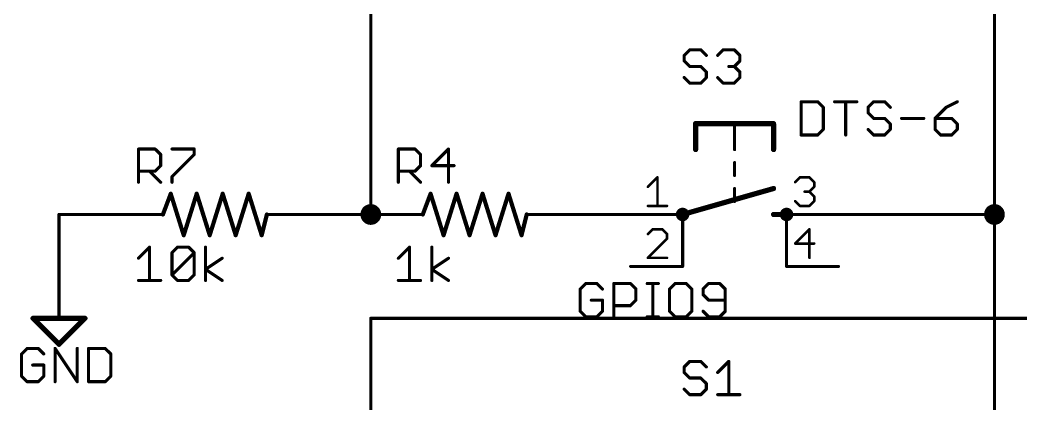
# Model space of a CAD drawing. Extents: x 6 to 173, y -6 to 152.
# Drawn here: x 26.04 to 74.96, y 77.09 to 95.87 of the extents above; entities that cross this region are included whole.
import ezdxf

# ---------------------------------------------------------------- set-up
doc = ezdxf.new("R2010")
doc.units = 0
for name, color, linetype in [('91', 94, 'CONTINUOUS'), ('94', 14, 'CONTINUOUS'), ('95', 251, 'CONTINUOUS'), ('96', 251, 'CONTINUOUS')]:
    doc.layers.add(name, color=color, linetype=linetype)

msp = doc.modelspace()

# ---------------------------------------------------------------- linework, layer by layer
at = {"layer": '91', "const_width": 0.1524}
for points in [[(73.66, 99.06), (73.66, 86.36)], [(43.18, 86.36), (43.18, 96.52)], [(30.48, 86.36), (27.94, 86.36)], [(27.94, 86.36), (27.94, 83.82)], [(40.64, 86.36), (43.18, 86.36)], [(55.88, 86.36), (53.34, 86.36)], [(73.66, 86.36), (66.04, 86.36)], [(73.66, 86.36), (73.66, 71.12)], [(43.18, 71.12), (43.18, 81.28)], [(43.18, 81.28), (76.2, 81.28)]]:
    msp.add_lwpolyline(points, dxfattribs=at)
at = {"layer": '91'}
for points, const_width in [([(43.18, 86.106, 1), (43.18, 86.614, 1), (43.18, 86.106)], 0.508), ([(73.66, 86.106, 1), (73.66, 86.614, 1), (73.66, 86.106)], 0.508), ([(27.94, 86.3981, 1), (27.94, 86.3219)], 0.0762), ([(27.9781, 86.36, 1), (27.9019, 86.36)], 0.0762), ([(30.48, 86.3219, 1), (30.48, 86.3981)], 0.0762), ([(40.64, 86.3981, 1), (40.64, 86.3219)], 0.0762), ([(43.1419, 86.36, 1), (43.2181, 86.36)], 0.0762), ([(43.18, 86.3219, 1), (43.18, 86.3981)], 0.0762), ([(53.34, 86.3981, 1), (53.34, 86.3219)], 0.0762), ([(55.88, 86.3219, 1), (55.88, 86.3981)], 0.0762), ([(66.04, 86.3981, 1), (66.04, 86.3219)], 0.0762), ([(73.6981, 86.36, 1), (73.6219, 86.36)], 0.0762), ([(73.6219, 86.36, 1), (73.6981, 86.36)], 0.0762), ([(73.66, 86.3219, 1), (73.66, 86.3981)], 0.0762), ([(27.9019, 83.82, 1), (27.9781, 83.82)], 0.0762), ([(43.2181, 81.28, 1), (43.1419, 81.28)], 0.0762), ([(43.18, 81.3181, 1), (43.18, 81.2419)], 0.0762)]:
    msp.add_lwpolyline(points, format="xyb", dxfattribs=dict(at, const_width=const_width))
at = {"layer": '94'}
for points, const_width in [([(59.055, 90.805), (59.055, 89.535)], 0.254), ([(60.96, 90.805), (59.055, 90.805)], 0.254), ([(62.865, 90.805), (60.96, 90.805)], 0.254), ([(60.96, 90.805), (60.96, 89.535)], 0.1524), ([(62.865, 90.805), (62.865, 89.535)], 0.254), ([(60.96, 88.9), (60.96, 88.265)], 0.1524), ([(58.42, 86.36), (62.865, 87.63)], 0.254), ([(60.96, 87.63), (60.96, 86.995)], 0.1524), ([(33.02, 86.36), (33.401, 87.376)], 0.2032), ([(33.401, 87.376), (34.036, 85.344)], 0.2032), ([(34.036, 85.344), (34.671, 87.376)], 0.2032), ([(34.671, 87.376), (35.306, 85.344)], 0.2032), ([(35.306, 85.344), (35.941, 87.376)], 0.2032), ([(35.941, 87.376), (36.576, 85.344)], 0.2032), ([(36.576, 85.344), (37.211, 87.376)], 0.2032), ([(37.211, 87.376), (37.846, 85.344)], 0.2032), ([(45.72, 86.36), (46.101, 87.376)], 0.2032), ([(46.101, 87.376), (46.736, 85.344)], 0.2032), ([(46.736, 85.344), (47.371, 87.376)], 0.2032), ([(47.371, 87.376), (48.006, 85.344)], 0.2032), ([(48.006, 85.344), (48.641, 87.376)], 0.2032), ([(48.641, 87.376), (49.276, 85.344)], 0.2032), ([(49.276, 85.344), (49.911, 87.376)], 0.2032), ([(49.911, 87.376), (50.546, 85.344)], 0.2032), ([(30.48, 86.36), (33.02, 86.36)], 0.1524), ([(37.846, 85.344), (38.1, 86.36)], 0.2032), ([(40.64, 86.36), (38.1, 86.36)], 0.1524), ([(43.18, 86.36), (45.72, 86.36)], 0.1524), ([(50.546, 85.344), (50.8, 86.36)], 0.2032), ([(53.34, 86.36), (50.8, 86.36)], 0.1524), ([(55.88, 86.36), (58.42, 86.36)], 0.1524), ([(58.42, 83.82), (58.42, 86.36)], 0.1524), ([(62.865, 86.36), (63.5, 86.36)], 0.254), ([(63.5, 83.82), (63.5, 86.36)], 0.1524), ([(66.04, 86.36), (63.5, 86.36)], 0.1524), ([(27.94, 83.82), (27.94, 81.28)], 0.1524), ([(55.88, 83.82), (58.42, 83.82)], 0.1524), ([(66.04, 83.82), (63.5, 83.82)], 0.1524), ([(26.67, 81.28), (29.21, 81.28)], 0.254), ([(27.94, 80.01), (26.67, 81.28)], 0.254), ([(29.21, 81.28), (27.94, 80.01)], 0.254)]:
    msp.add_lwpolyline(points, dxfattribs=dict(at, const_width=const_width))
for points, const_width in [([(59.1185, 90.805, 1), (58.9915, 90.805)], 0.127), ([(59.055, 90.8685, 1), (59.055, 90.7415)], 0.127), ([(60.96, 90.8685, 1), (60.96, 90.7415)], 0.127), ([(60.9981, 90.805, 1), (60.9219, 90.805)], 0.0762), ([(60.96, 90.7415, 1), (60.96, 90.8685)], 0.127), ([(62.9285, 90.805, 1), (62.8015, 90.805)], 0.127), ([(62.865, 90.7415, 1), (62.865, 90.8685)], 0.127), ([(58.9915, 89.535, 1), (59.1185, 89.535)], 0.127), ([(60.9219, 89.535, 1), (60.9981, 89.535)], 0.0762), ([(62.8015, 89.535, 1), (62.9285, 89.535)], 0.127), ([(60.9981, 88.9, 1), (60.9219, 88.9)], 0.0762), ([(60.9219, 88.265, 1), (60.9981, 88.265)], 0.0762), ([(60.9981, 87.63, 1), (60.9219, 87.63)], 0.0762), ([(62.8824, 87.5689, 1), (62.8476, 87.6911)], 0.127), ([(33.4495, 87.3912, 1), (33.3525, 87.3608)], 0.1016), ([(33.4486, 87.3582, 1), (33.3534, 87.3938)], 0.1016), ([(34.7195, 87.3912, 1), (34.6225, 87.3608)], 0.1016), ([(34.7195, 87.3608, 1), (34.6225, 87.3912)], 0.1016), ([(35.9895, 87.3912, 1), (35.8925, 87.3608)], 0.1016), ([(35.9895, 87.3608, 1), (35.8925, 87.3912)], 0.1016), ([(37.2595, 87.3912, 1), (37.1625, 87.3608)], 0.1016), ([(37.2595, 87.3608, 1), (37.1625, 87.3912)], 0.1016), ([(46.1495, 87.3912, 1), (46.0525, 87.3608)], 0.1016), ([(46.1486, 87.3582, 1), (46.0534, 87.3938)], 0.1016), ([(47.4195, 87.3912, 1), (47.3225, 87.3608)], 0.1016), ([(47.4195, 87.3608, 1), (47.3225, 87.3912)], 0.1016), ([(48.6895, 87.3912, 1), (48.5925, 87.3608)], 0.1016), ([(48.6895, 87.3608, 1), (48.5925, 87.3912)], 0.1016), ([(49.9595, 87.3912, 1), (49.8625, 87.3608)], 0.1016), ([(49.9595, 87.3608, 1), (49.8625, 87.3912)], 0.1016), ([(58.42, 86.233, 1), (58.42, 86.487, 1), (58.42, 86.233)], 0.4064), ([(60.9219, 86.995, 1), (60.9981, 86.995)], 0.0762), ([(63.5, 86.233, 1), (63.5, 86.487, 1), (63.5, 86.233)], 0.4064), ([(30.48, 86.3981, 1), (30.48, 86.3219)], 0.0762), ([(32.9724, 86.3778, 1), (33.0676, 86.3422)], 0.1016), ([(33.02, 86.3219, 1), (33.02, 86.3981)], 0.0762), ([(38.1493, 86.3477, 1), (38.0507, 86.3723)], 0.1016), ([(38.1, 86.3981, 1), (38.1, 86.3219)], 0.0762), ([(40.64, 86.3219, 1), (40.64, 86.3981)], 0.0762), ([(43.18, 86.3981, 1), (43.18, 86.3219)], 0.0762), ([(45.6724, 86.3778, 1), (45.7676, 86.3422)], 0.1016), ([(45.72, 86.3219, 1), (45.72, 86.3981)], 0.0762), ([(50.8493, 86.3477, 1), (50.7507, 86.3723)], 0.1016), ([(50.8, 86.3981, 1), (50.8, 86.3219)], 0.0762), ([(53.34, 86.3219, 1), (53.34, 86.3981)], 0.0762), ([(55.88, 86.3981, 1), (55.88, 86.3219)], 0.0762), ([(58.4026, 86.4211, 1), (58.4374, 86.2989)], 0.127), ([(58.4581, 86.36, 1), (58.3819, 86.36)], 0.0762), ([(58.42, 86.3219, 1), (58.42, 86.3981)], 0.0762), ([(62.865, 86.4235, 1), (62.865, 86.2965)], 0.127), ([(63.5381, 86.36, 1), (63.4619, 86.36)], 0.0762), ([(63.5, 86.3981, 1), (63.5, 86.3219)], 0.0762), ([(63.5, 86.2965, 1), (63.5, 86.4235)], 0.127), ([(66.04, 86.3219, 1), (66.04, 86.3981)], 0.0762), ([(33.9875, 85.3592, 1), (34.0845, 85.3288)], 0.1016), ([(33.9875, 85.3288, 1), (34.0845, 85.3592)], 0.1016), ([(35.2575, 85.3592, 1), (35.3545, 85.3288)], 0.1016), ([(35.2575, 85.3288, 1), (35.3545, 85.3592)], 0.1016), ([(36.5275, 85.3592, 1), (36.6245, 85.3288)], 0.1016), ([(36.5275, 85.3288, 1), (36.6245, 85.3592)], 0.1016), ([(37.7967, 85.3563, 1), (37.8953, 85.3317)], 0.1016), ([(37.7975, 85.3288, 1), (37.8945, 85.3592)], 0.1016), ([(46.6875, 85.3592, 1), (46.7845, 85.3288)], 0.1016), ([(46.6875, 85.3288, 1), (46.7845, 85.3592)], 0.1016), ([(47.9575, 85.3592, 1), (48.0545, 85.3288)], 0.1016), ([(47.9575, 85.3288, 1), (48.0545, 85.3592)], 0.1016), ([(49.2275, 85.3592, 1), (49.3245, 85.3288)], 0.1016), ([(49.2275, 85.3288, 1), (49.3245, 85.3592)], 0.1016), ([(50.4967, 85.3563, 1), (50.5953, 85.3317)], 0.1016), ([(50.4975, 85.3288, 1), (50.5945, 85.3592)], 0.1016), ([(27.9781, 83.82, 1), (27.9019, 83.82)], 0.0762), ([(55.88, 83.8581, 1), (55.88, 83.7819)], 0.0762), ([(58.3819, 83.82, 1), (58.4581, 83.82)], 0.0762), ([(58.42, 83.7819, 1), (58.42, 83.8581)], 0.0762), ([(63.5, 83.8581, 1), (63.5, 83.7819)], 0.0762), ([(63.4619, 83.82, 1), (63.5381, 83.82)], 0.0762), ([(66.04, 83.7819, 1), (66.04, 83.8581)], 0.0762), ([(26.67, 81.3435, 1), (26.67, 81.2165)], 0.127), ([(26.7149, 81.3249, 1), (26.6251, 81.2351)], 0.127), ([(27.9019, 81.28, 1), (27.9781, 81.28)], 0.0762), ([(29.2549, 81.2351, 1), (29.1651, 81.3249)], 0.127), ([(29.21, 81.2165, 1), (29.21, 81.3435)], 0.127), ([(27.8951, 80.0549, 1), (27.9849, 79.9651)], 0.127), ([(27.8951, 79.9651, 1), (27.9849, 80.0549)], 0.127)]:
    msp.add_lwpolyline(points, format="xyb", dxfattribs=dict(at, const_width=const_width))
at = {"layer": '95'}
for points, const_width in [([(58.7674, 94.4132), (58.4962, 94.142)], 0.1524), ([(59.3097, 94.4132), (58.7674, 94.4132)], 0.1524), ([(59.5809, 94.142), (59.3097, 94.4132)], 0.1524), ([(60.1334, 94.142), (60.4045, 94.4132)], 0.1524), ([(60.4045, 94.4132), (60.9469, 94.4132)], 0.1524), ([(60.9469, 94.4132), (61.218, 94.142)], 0.1524), ([(58.4962, 94.142), (58.4962, 93.8709)], 0.1524), ([(58.4962, 93.8709), (58.7674, 93.5997)], 0.1524), ([(61.218, 93.8709), (60.9469, 93.5997)], 0.1524), ([(61.218, 94.142), (61.218, 93.8709)], 0.1524), ([(58.7674, 93.5997), (59.3097, 93.5997)], 0.1524), ([(59.3097, 93.5997), (59.5809, 93.3285)], 0.1524), ([(60.9469, 93.5997), (60.6757, 93.5997)], 0.1524), ([(60.9469, 93.5997), (61.218, 93.3285)], 0.1524), ([(58.7674, 92.7862), (58.4962, 93.0574)], 0.1524), ([(59.5809, 93.0574), (59.3097, 92.7862)], 0.1524), ([(59.5809, 93.3285), (59.5809, 93.0574)], 0.1524), ([(60.4045, 92.7862), (60.1334, 93.0574)], 0.1524), ([(61.218, 93.0574), (60.9469, 92.7862)], 0.1524), ([(61.218, 93.3285), (61.218, 93.0574)], 0.1524), ([(59.3097, 92.7862), (58.7674, 92.7862)], 0.1524), ([(60.9469, 92.7862), (60.4045, 92.7862)], 0.1524), ([(31.8262, 87.9348), (31.8262, 89.5618)], 0.1524), ([(31.8262, 89.5618), (32.6397, 89.5618)], 0.1524), ([(32.6397, 89.5618), (32.9109, 89.2906)], 0.1524), ([(33.4634, 89.5618), (34.548, 89.5618)], 0.1524), ([(34.548, 89.5618), (34.548, 89.2906)], 0.1524), ([(44.5262, 87.9348), (44.5262, 89.5618)], 0.1524), ([(44.5262, 89.5618), (45.3397, 89.5618)], 0.1524), ([(45.3397, 89.5618), (45.6109, 89.2906)], 0.1524), ([(46.9768, 89.5618), (46.1634, 88.7483)], 0.1524), ([(46.9768, 87.9348), (46.9768, 89.5618)], 0.1524), ([(32.9109, 89.2906), (32.9109, 88.7483)], 0.1524), ([(34.548, 89.2906), (33.4634, 88.206)], 0.1524), ([(45.6109, 89.2906), (45.6109, 88.7483)], 0.1524), ([(32.6397, 88.4771), (31.8262, 88.4771)], 0.1524), ([(32.3685, 88.4771), (32.9109, 87.9348)], 0.1524), ([(32.9109, 88.7483), (32.6397, 88.4771)], 0.1524), ([(45.3397, 88.4771), (44.5262, 88.4771)], 0.1524), ([(45.0685, 88.4771), (45.6109, 87.9348)], 0.1524), ([(45.6109, 88.7483), (45.3397, 88.4771)], 0.1524), ([(46.1634, 88.7483), (47.248, 88.7483)], 0.1524), ([(33.4634, 88.206), (33.4634, 87.9348)], 0.1524), ([(56.7246, 87.7112), (57.1907, 88.1773)], 0.127), ([(57.1907, 88.1773), (57.1907, 86.7791)], 0.127), ([(63.9191, 87.9443), (64.1521, 88.1773)], 0.127), ([(64.1521, 88.1773), (64.6182, 88.1773)], 0.127), ([(64.6182, 88.1773), (64.8512, 87.9443)], 0.127), ([(64.8512, 87.7112), (64.6182, 87.4782)], 0.127), ([(64.8512, 87.9443), (64.8512, 87.7112)], 0.127), ([(64.6182, 87.4782), (64.3852, 87.4782)], 0.127), ([(64.6182, 87.4782), (64.8512, 87.2452)], 0.127), ([(64.8512, 87.2452), (64.8512, 87.0121)], 0.127), ([(56.7246, 86.7791), (57.6568, 86.7791)], 0.127), ([(64.1521, 86.7791), (63.9191, 87.0121)], 0.127), ([(64.6182, 86.7791), (64.1521, 86.7791)], 0.127), ([(64.8512, 87.0121), (64.6182, 86.7791)], 0.127), ([(56.9577, 85.6373), (56.7246, 85.4043)], 0.127), ([(57.4237, 85.6373), (56.9577, 85.6373)], 0.127), ([(57.6568, 85.4043), (57.4237, 85.6373)], 0.127), ([(64.6182, 85.6373), (63.9191, 84.9382)], 0.127), ([(64.6182, 84.2391), (64.6182, 85.6373)], 0.127), ([(56.7246, 84.2391), (57.6568, 85.1712)], 0.127), ([(57.6568, 85.1712), (57.6568, 85.4043)], 0.127), ([(63.9191, 84.9382), (64.8512, 84.9382)], 0.127), ([(57.6568, 84.2391), (56.7246, 84.2391)], 0.127), ([(53.6874, 82.9832), (53.4162, 82.712)], 0.1524), ([(53.4162, 82.712), (53.4162, 81.6274)], 0.1524), ([(54.2297, 82.9832), (53.6874, 82.9832)], 0.1524), ([(54.5009, 82.712), (54.2297, 82.9832)], 0.1524), ([(55.0534, 81.3562), (55.0534, 82.9832)], 0.1524), ([(55.0534, 82.9832), (55.8668, 82.9832)], 0.1524), ([(55.8668, 82.9832), (56.138, 82.712)], 0.1524), ([(56.138, 82.712), (56.138, 82.1697)], 0.1524), ([(56.6905, 82.9832), (57.2328, 82.9832)], 0.1524), ([(56.9617, 81.3562), (56.9617, 82.9832)], 0.1524), ([(58.0531, 82.9832), (57.782, 82.712)], 0.1524), ([(57.782, 82.712), (57.782, 81.6274)], 0.1524), ([(58.5954, 82.9832), (58.0531, 82.9832)], 0.1524), ([(58.8666, 82.712), (58.5954, 82.9832)], 0.1524), ([(58.8666, 81.6274), (58.8666, 82.712)], 0.1524), ([(59.6903, 82.9832), (59.4191, 82.712)], 0.1524), ([(59.4191, 82.712), (59.4191, 82.4409)], 0.1524), ([(60.2326, 82.9832), (59.6903, 82.9832)], 0.1524), ([(60.5038, 82.712), (60.2326, 82.9832)], 0.1524), ([(60.5038, 81.6274), (60.5038, 82.712)], 0.1524), ([(54.5009, 82.1697), (53.9585, 82.1697)], 0.1524), ([(54.5009, 81.6274), (54.5009, 82.1697)], 0.1524), ([(56.138, 82.1697), (55.8668, 81.8985)], 0.1524), ([(59.4191, 82.4409), (59.6903, 82.1697)], 0.1524), ([(59.6903, 82.1697), (60.5038, 82.1697)], 0.1524), ([(53.4162, 81.6274), (53.6874, 81.3562)], 0.1524), ([(54.2297, 81.3562), (54.5009, 81.6274)], 0.1524), ([(55.8668, 81.8985), (55.0534, 81.8985)], 0.1524), ([(57.782, 81.6274), (58.0531, 81.3562)], 0.1524), ([(58.5954, 81.3562), (58.8666, 81.6274)], 0.1524), ([(59.4191, 81.6274), (59.6903, 81.3562)], 0.1524), ([(60.2326, 81.3562), (60.5038, 81.6274)], 0.1524), ([(53.6874, 81.3562), (54.2297, 81.3562)], 0.1524), ([(56.6905, 81.3562), (57.2328, 81.3562)], 0.1524), ([(58.0531, 81.3562), (58.5954, 81.3562)], 0.1524), ([(59.6903, 81.3562), (60.2326, 81.3562)], 0.1524), ([(58.7674, 79.1732), (58.4962, 78.902)], 0.1524), ([(58.4962, 78.902), (58.4962, 78.6309)], 0.1524), ([(59.3097, 79.1732), (58.7674, 79.1732)], 0.1524), ([(59.5809, 78.902), (59.3097, 79.1732)], 0.1524), ([(60.1334, 78.6309), (60.6757, 79.1732)], 0.1524), ([(60.6757, 79.1732), (60.6757, 77.5462)], 0.1524), ([(58.4962, 78.6309), (58.7674, 78.3597)], 0.1524), ([(58.7674, 78.3597), (59.3097, 78.3597)], 0.1524), ([(59.3097, 78.3597), (59.5809, 78.0885)], 0.1524), ([(58.7674, 77.5462), (58.4962, 77.8174)], 0.1524), ([(59.5809, 77.8174), (59.3097, 77.5462)], 0.1524), ([(59.5809, 78.0885), (59.5809, 77.8174)], 0.1524), ([(59.3097, 77.5462), (58.7674, 77.5462)], 0.1524), ([(60.1334, 77.5462), (61.218, 77.5462)], 0.1524)]:
    msp.add_lwpolyline(points, dxfattribs=dict(at, const_width=const_width))
for points, const_width in [([(58.7674, 94.4513, 1), (58.7674, 94.3751)], 0.0762), ([(58.7943, 94.3862, 1), (58.7404, 94.4401)], 0.0762), ([(59.3366, 94.4401, 1), (59.2828, 94.3862)], 0.0762), ([(59.3097, 94.3751, 1), (59.3097, 94.4513)], 0.0762), ([(60.4045, 94.4513, 1), (60.4045, 94.3751)], 0.0762), ([(60.4315, 94.3862, 1), (60.3776, 94.4401)], 0.0762), ([(60.9738, 94.4401, 1), (60.9199, 94.3862)], 0.0762), ([(60.9469, 94.3751, 1), (60.9469, 94.4513)], 0.0762), ([(58.5343, 94.142, 1), (58.4581, 94.142)], 0.0762), ([(58.4693, 94.169, 1), (58.5231, 94.1151)], 0.0762), ([(58.5231, 93.8978, 1), (58.4693, 93.8439)], 0.0762), ([(59.5539, 94.1151, 1), (59.6078, 94.169)], 0.0762), ([(60.1064, 94.169, 1), (60.1603, 94.1151)], 0.0762), ([(61.2561, 94.142, 1), (61.1799, 94.142)], 0.0762), ([(61.1911, 94.1151, 1), (61.245, 94.169)], 0.0762), ([(61.245, 93.8439, 1), (61.1911, 93.8978)], 0.0762), ([(58.4581, 93.8709, 1), (58.5343, 93.8709)], 0.0762), ([(58.7674, 93.6378, 1), (58.7674, 93.5616)], 0.0762), ([(58.7404, 93.5728, 1), (58.7943, 93.6266)], 0.0762), ([(59.3366, 93.6266, 1), (59.2828, 93.5728)], 0.0762), ([(59.3097, 93.5616, 1), (59.3097, 93.6378)], 0.0762), ([(60.6757, 93.6378, 1), (60.6757, 93.5616)], 0.0762), ([(60.9738, 93.6266, 1), (60.9199, 93.5728)], 0.0762), ([(60.9199, 93.6266, 1), (60.9738, 93.5728)], 0.0762), ([(60.9469, 93.5616, 1), (60.9469, 93.6378)], 0.0762), ([(61.1799, 93.8709, 1), (61.2561, 93.8709)], 0.0762), ([(58.5231, 93.0843, 1), (58.4693, 93.0304)], 0.0762), ([(59.619, 93.3285, 1), (59.5428, 93.3285)], 0.0762), ([(59.5428, 93.0574, 1), (59.619, 93.0574)], 0.0762), ([(59.5539, 93.3016, 1), (59.6078, 93.3555)], 0.0762), ([(59.6078, 93.0304, 1), (59.5539, 93.0843)], 0.0762), ([(60.1603, 93.0843, 1), (60.1064, 93.0304)], 0.0762), ([(61.2561, 93.3285, 1), (61.1799, 93.3285)], 0.0762), ([(61.1799, 93.0574, 1), (61.2561, 93.0574)], 0.0762), ([(61.1911, 93.3016, 1), (61.245, 93.3555)], 0.0762), ([(61.245, 93.0304, 1), (61.1911, 93.0843)], 0.0762), ([(58.7674, 92.8243, 1), (58.7674, 92.7481)], 0.0762), ([(58.7404, 92.7593, 1), (58.7943, 92.8131)], 0.0762), ([(59.2828, 92.8131, 1), (59.3366, 92.7593)], 0.0762), ([(59.3097, 92.7481, 1), (59.3097, 92.8243)], 0.0762), ([(60.4045, 92.8243, 1), (60.4045, 92.7481)], 0.0762), ([(60.3776, 92.7593, 1), (60.4315, 92.8131)], 0.0762), ([(60.9199, 92.8131, 1), (60.9738, 92.7593)], 0.0762), ([(60.9469, 92.7481, 1), (60.9469, 92.8243)], 0.0762), ([(31.8643, 89.5618, 1), (31.7881, 89.5618)], 0.0762), ([(31.8262, 89.5999, 1), (31.8262, 89.5237)], 0.0762), ([(32.6666, 89.5887, 1), (32.6128, 89.5348)], 0.0762), ([(32.6397, 89.5237, 1), (32.6397, 89.5999)], 0.0762), ([(33.4634, 89.5999, 1), (33.4634, 89.5237)], 0.0762), ([(34.5861, 89.5618, 1), (34.5099, 89.5618)], 0.0762), ([(34.548, 89.5237, 1), (34.548, 89.5999)], 0.0762), ([(44.5643, 89.5618, 1), (44.4881, 89.5618)], 0.0762), ([(44.5262, 89.5999, 1), (44.5262, 89.5237)], 0.0762), ([(45.3666, 89.5887, 1), (45.3128, 89.5348)], 0.0762), ([(45.3397, 89.5237, 1), (45.3397, 89.5999)], 0.0762), ([(47.0149, 89.5618, 1), (46.9387, 89.5618)], 0.0762), ([(47.0038, 89.5348, 1), (46.9499, 89.5887)], 0.0762), ([(32.949, 89.2906, 1), (32.8728, 89.2906)], 0.0762), ([(32.8839, 89.2637, 1), (32.9378, 89.3176)], 0.0762), ([(34.5099, 89.2906, 1), (34.5861, 89.2906)], 0.0762), ([(34.575, 89.2637, 1), (34.5211, 89.3176)], 0.0762), ([(45.649, 89.2906, 1), (45.5728, 89.2906)], 0.0762), ([(45.5839, 89.2637, 1), (45.6378, 89.3176)], 0.0762), ([(31.8262, 88.5152, 1), (31.8262, 88.439)], 0.0762), ([(32.3955, 88.5041, 1), (32.3416, 88.4502)], 0.0762), ([(32.6397, 88.439, 1), (32.6397, 88.5152)], 0.0762), ([(32.8728, 88.7483, 1), (32.949, 88.7483)], 0.0762), ([(32.9378, 88.7214, 1), (32.8839, 88.7752)], 0.0762), ([(44.5262, 88.5152, 1), (44.5262, 88.439)], 0.0762), ([(45.0955, 88.5041, 1), (45.0416, 88.4502)], 0.0762), ([(45.3397, 88.439, 1), (45.3397, 88.5152)], 0.0762), ([(45.5728, 88.7483, 1), (45.649, 88.7483)], 0.0762), ([(45.6378, 88.7214, 1), (45.5839, 88.7752)], 0.0762), ([(46.1634, 88.7864, 1), (46.1634, 88.7102)], 0.0762), ([(46.1364, 88.7752, 1), (46.1903, 88.7214)], 0.0762), ([(47.248, 88.7102, 1), (47.248, 88.7864)], 0.0762), ([(32.6128, 88.5041, 1), (32.6666, 88.4502)], 0.0762), ([(33.4364, 88.2329, 1), (33.4903, 88.179)], 0.0762), ([(33.5015, 88.206, 1), (33.4253, 88.206)], 0.0762), ([(45.3128, 88.5041, 1), (45.3666, 88.4502)], 0.0762), ([(57.2224, 88.1773, 1), (57.1589, 88.1773)], 0.0635), ([(57.2131, 88.1548, 1), (57.1682, 88.1997)], 0.0635), ([(64.1521, 88.209, 1), (64.1521, 88.1455)], 0.0635), ([(64.1746, 88.1548, 1), (64.1297, 88.1997)], 0.0635), ([(64.6406, 88.1997, 1), (64.5957, 88.1548)], 0.0635), ([(64.6182, 88.1455, 1), (64.6182, 88.209)], 0.0635), ([(31.7881, 87.9348, 1), (31.8643, 87.9348)], 0.0762), ([(32.8839, 87.9079, 1), (32.9378, 87.9617)], 0.0762), ([(33.4253, 87.9348, 1), (33.5015, 87.9348)], 0.0762), ([(44.4881, 87.9348, 1), (44.5643, 87.9348)], 0.0762), ([(45.5839, 87.9079, 1), (45.6378, 87.9617)], 0.0762), ([(46.9387, 87.9348, 1), (47.0149, 87.9348)], 0.0762), ([(56.7022, 87.7337, 1), (56.7471, 87.6888)], 0.0635), ([(63.8966, 87.9667, 1), (63.9416, 87.9218)], 0.0635), ([(64.883, 87.9443, 1), (64.8195, 87.9443)], 0.0635), ([(64.8195, 87.7112, 1), (64.883, 87.7112)], 0.0635), ([(64.8288, 87.9218, 1), (64.8737, 87.9667)], 0.0635), ([(64.8737, 87.6888, 1), (64.8288, 87.7337)], 0.0635), ([(64.3852, 87.5099, 1), (64.3852, 87.4464)], 0.0635), ([(64.6406, 87.5006, 1), (64.5957, 87.4557)], 0.0635), ([(64.5957, 87.5006, 1), (64.6406, 87.4557)], 0.0635), ([(64.6182, 87.4464, 1), (64.6182, 87.5099)], 0.0635), ([(64.883, 87.2452, 1), (64.8195, 87.2452)], 0.0635), ([(64.8288, 87.2227, 1), (64.8737, 87.2676)], 0.0635), ([(56.7246, 86.8109, 1), (56.7246, 86.7473)], 0.0635), ([(57.1589, 86.7791, 1), (57.2224, 86.7791)], 0.0635), ([(57.6568, 86.7473, 1), (57.6568, 86.8109)], 0.0635), ([(63.9416, 87.0346, 1), (63.8966, 86.9897)], 0.0635), ([(64.1521, 86.8109, 1), (64.1521, 86.7473)], 0.0635), ([(64.1297, 86.7566, 1), (64.1746, 86.8016)], 0.0635), ([(64.5957, 86.8016, 1), (64.6406, 86.7566)], 0.0635), ([(64.6182, 86.7473, 1), (64.6182, 86.8109)], 0.0635), ([(64.8195, 87.0121, 1), (64.883, 87.0121)], 0.0635), ([(64.8737, 86.9897, 1), (64.8288, 87.0346)], 0.0635), ([(56.9577, 85.669, 1), (56.9577, 85.6055)], 0.0635), ([(56.9801, 85.6148, 1), (56.9352, 85.6597)], 0.0635), ([(57.4462, 85.6597, 1), (57.4013, 85.6148)], 0.0635), ([(57.4237, 85.6055, 1), (57.4237, 85.669)], 0.0635), ([(64.6499, 85.6373, 1), (64.5864, 85.6373)], 0.0635), ([(64.6406, 85.6148, 1), (64.5957, 85.6597)], 0.0635), ([(56.7022, 85.4267, 1), (56.7471, 85.3818)], 0.0635), ([(57.6885, 85.4043, 1), (57.625, 85.4043)], 0.0635), ([(57.625, 85.1712, 1), (57.6885, 85.1712)], 0.0635), ([(57.6343, 85.3818, 1), (57.6792, 85.4267)], 0.0635), ([(57.6792, 85.1488, 1), (57.6343, 85.1937)], 0.0635), ([(63.9191, 84.9699, 1), (63.9191, 84.9064)], 0.0635), ([(63.8966, 84.9606, 1), (63.9416, 84.9157)], 0.0635), ([(64.8512, 84.9064, 1), (64.8512, 84.9699)], 0.0635), ([(56.7246, 84.2709, 1), (56.7246, 84.2074)], 0.0635), ([(56.7022, 84.2616, 1), (56.7471, 84.2166)], 0.0635), ([(57.6568, 84.2074, 1), (57.6568, 84.2709)], 0.0635), ([(64.5864, 84.2391, 1), (64.6499, 84.2391)], 0.0635), ([(53.4543, 82.712, 1), (53.3781, 82.712)], 0.0762), ([(53.3893, 82.739, 1), (53.4431, 82.6851)], 0.0762), ([(53.6874, 83.0213, 1), (53.6874, 82.9451)], 0.0762), ([(53.7143, 82.9562, 1), (53.6604, 83.0101)], 0.0762), ([(54.2566, 83.0101, 1), (54.2028, 82.9562)], 0.0762), ([(54.2297, 82.9451, 1), (54.2297, 83.0213)], 0.0762), ([(54.4739, 82.6851, 1), (54.5278, 82.739)], 0.0762), ([(55.0915, 82.9832, 1), (55.0153, 82.9832)], 0.0762), ([(55.0534, 83.0213, 1), (55.0534, 82.9451)], 0.0762), ([(55.8938, 83.0101, 1), (55.8399, 82.9562)], 0.0762), ([(55.8668, 82.9451, 1), (55.8668, 83.0213)], 0.0762), ([(56.1761, 82.712, 1), (56.0999, 82.712)], 0.0762), ([(56.1111, 82.6851, 1), (56.165, 82.739)], 0.0762), ([(56.6905, 83.0213, 1), (56.6905, 82.9451)], 0.0762), ([(56.9998, 82.9832, 1), (56.9236, 82.9832)], 0.0762), ([(57.2328, 82.9451, 1), (57.2328, 83.0213)], 0.0762), ([(57.755, 82.739, 1), (57.8089, 82.6851)], 0.0762), ([(57.8201, 82.712, 1), (57.7439, 82.712)], 0.0762), ([(58.0531, 83.0213, 1), (58.0531, 82.9451)], 0.0762), ([(58.0801, 82.9562, 1), (58.0262, 83.0101)], 0.0762), ([(58.6224, 83.0101, 1), (58.5685, 82.9562)], 0.0762), ([(58.5954, 82.9451, 1), (58.5954, 83.0213)], 0.0762), ([(58.9047, 82.712, 1), (58.8285, 82.712)], 0.0762), ([(58.8397, 82.6851, 1), (58.8935, 82.739)], 0.0762), ([(59.4572, 82.712, 1), (59.381, 82.712)], 0.0762), ([(59.3922, 82.739, 1), (59.446, 82.6851)], 0.0762), ([(59.6903, 83.0213, 1), (59.6903, 82.9451)], 0.0762), ([(59.7172, 82.9562, 1), (59.6633, 83.0101)], 0.0762), ([(60.2595, 83.0101, 1), (60.2057, 82.9562)], 0.0762), ([(60.2326, 82.9451, 1), (60.2326, 83.0213)], 0.0762), ([(60.5419, 82.712, 1), (60.4657, 82.712)], 0.0762), ([(60.4768, 82.6851, 1), (60.5307, 82.739)], 0.0762), ([(53.9585, 82.2078, 1), (53.9585, 82.1316)], 0.0762), ([(54.539, 82.1697, 1), (54.4628, 82.1697)], 0.0762), ([(54.5009, 82.1316, 1), (54.5009, 82.2078)], 0.0762), ([(56.0999, 82.1697, 1), (56.1761, 82.1697)], 0.0762), ([(56.165, 82.1428, 1), (56.1111, 82.1966)], 0.0762), ([(59.446, 82.4678, 1), (59.3922, 82.4139)], 0.0762), ([(59.381, 82.4409, 1), (59.4572, 82.4409)], 0.0762), ([(59.6903, 82.2078, 1), (59.6903, 82.1316)], 0.0762), ([(59.6633, 82.1428, 1), (59.7172, 82.1966)], 0.0762), ([(60.5038, 82.1316, 1), (60.5038, 82.2078)], 0.0762), ([(53.4431, 81.6543, 1), (53.3893, 81.6004)], 0.0762), ([(54.5278, 81.6004, 1), (54.4739, 81.6543)], 0.0762), ([(55.0534, 81.9366, 1), (55.0534, 81.8604)], 0.0762), ([(55.8399, 81.9255, 1), (55.8938, 81.8716)], 0.0762), ([(55.8668, 81.8604, 1), (55.8668, 81.9366)], 0.0762), ([(57.8089, 81.6543, 1), (57.755, 81.6004)], 0.0762), ([(58.8935, 81.6004, 1), (58.8397, 81.6543)], 0.0762), ([(59.446, 81.6543, 1), (59.3922, 81.6004)], 0.0762), ([(60.5307, 81.6004, 1), (60.4768, 81.6543)], 0.0762), ([(53.3781, 81.6274, 1), (53.4543, 81.6274)], 0.0762), ([(53.6874, 81.3943, 1), (53.6874, 81.3181)], 0.0762), ([(53.6604, 81.3293, 1), (53.7143, 81.3831)], 0.0762), ([(54.2028, 81.3831, 1), (54.2566, 81.3293)], 0.0762), ([(54.2297, 81.3181, 1), (54.2297, 81.3943)], 0.0762), ([(54.4628, 81.6274, 1), (54.539, 81.6274)], 0.0762), ([(55.0153, 81.3562, 1), (55.0915, 81.3562)], 0.0762), ([(56.6905, 81.3943, 1), (56.6905, 81.3181)], 0.0762), ([(56.9236, 81.3562, 1), (56.9998, 81.3562)], 0.0762), ([(57.2328, 81.3181, 1), (57.2328, 81.3943)], 0.0762), ([(57.7439, 81.6274, 1), (57.8201, 81.6274)], 0.0762), ([(58.0531, 81.3943, 1), (58.0531, 81.3181)], 0.0762), ([(58.0262, 81.3293, 1), (58.0801, 81.3831)], 0.0762), ([(58.5685, 81.3831, 1), (58.6224, 81.3293)], 0.0762), ([(58.5954, 81.3181, 1), (58.5954, 81.3943)], 0.0762), ([(58.8285, 81.6274, 1), (58.9047, 81.6274)], 0.0762), ([(59.6903, 81.3943, 1), (59.6903, 81.3181)], 0.0762), ([(59.6633, 81.3293, 1), (59.7172, 81.3831)], 0.0762), ([(60.2057, 81.3831, 1), (60.2595, 81.3293)], 0.0762), ([(60.2326, 81.3181, 1), (60.2326, 81.3943)], 0.0762), ([(60.4657, 81.6274, 1), (60.5419, 81.6274)], 0.0762), ([(58.5343, 78.902, 1), (58.4581, 78.902)], 0.0762), ([(58.4693, 78.929, 1), (58.5231, 78.8751)], 0.0762), ([(58.7674, 79.2113, 1), (58.7674, 79.1351)], 0.0762), ([(58.7943, 79.1462, 1), (58.7404, 79.2001)], 0.0762), ([(59.3366, 79.2001, 1), (59.2828, 79.1462)], 0.0762), ([(59.3097, 79.1351, 1), (59.3097, 79.2113)], 0.0762), ([(59.5539, 78.8751, 1), (59.6078, 78.929)], 0.0762), ([(60.7138, 79.1732, 1), (60.6376, 79.1732)], 0.0762), ([(60.7026, 79.1462, 1), (60.6487, 79.2001)], 0.0762), ([(58.5231, 78.6578, 1), (58.4693, 78.6039)], 0.0762), ([(58.4581, 78.6309, 1), (58.5343, 78.6309)], 0.0762), ([(58.7674, 78.3978, 1), (58.7674, 78.3216)], 0.0762), ([(58.7404, 78.3328, 1), (58.7943, 78.3866)], 0.0762), ([(59.3366, 78.3866, 1), (59.2828, 78.3328)], 0.0762), ([(59.3097, 78.3216, 1), (59.3097, 78.3978)], 0.0762), ([(60.1064, 78.6578, 1), (60.1603, 78.6039)], 0.0762), ([(58.5231, 77.8443, 1), (58.4693, 77.7904)], 0.0762), ([(59.619, 78.0885, 1), (59.5428, 78.0885)], 0.0762), ([(59.5428, 77.8174, 1), (59.619, 77.8174)], 0.0762), ([(59.5539, 78.0616, 1), (59.6078, 78.1155)], 0.0762), ([(59.6078, 77.7904, 1), (59.5539, 77.8443)], 0.0762), ([(58.7674, 77.5843, 1), (58.7674, 77.5081)], 0.0762), ([(58.7404, 77.5193, 1), (58.7943, 77.5731)], 0.0762), ([(59.2828, 77.5731, 1), (59.3366, 77.5193)], 0.0762), ([(59.3097, 77.5081, 1), (59.3097, 77.5843)], 0.0762), ([(60.1334, 77.5843, 1), (60.1334, 77.5081)], 0.0762), ([(60.6376, 77.5462, 1), (60.7138, 77.5462)], 0.0762), ([(61.218, 77.5081, 1), (61.218, 77.5843)], 0.0762)]:
    msp.add_lwpolyline(points, format="xyb", dxfattribs=dict(at, const_width=const_width))
at = {"layer": '96', "const_width": 0.1524}
for points in [[(64.2112, 91.8732), (64.2112, 90.2462)], [(65.0247, 91.8732), (64.2112, 91.8732)], [(65.2959, 91.602), (65.0247, 91.8732)], [(65.2959, 90.5174), (65.2959, 91.602)], [(65.8484, 91.8732), (66.933, 91.8732)], [(66.3907, 90.2462), (66.3907, 91.8732)], [(67.7567, 91.8732), (67.4855, 91.602)], [(67.4855, 91.602), (67.4855, 91.3309)], [(68.299, 91.8732), (67.7567, 91.8732)], [(68.5702, 91.602), (68.299, 91.8732)], [(71.3022, 91.602), (70.7598, 91.0597)], [(71.8445, 91.8732), (71.3022, 91.602)], [(67.4855, 91.3309), (67.7567, 91.0597)], [(67.7567, 91.0597), (68.299, 91.0597)], [(68.299, 91.0597), (68.5702, 90.7885)], [(69.1227, 91.0597), (70.2073, 91.0597)], [(70.7598, 91.0597), (70.7598, 90.5174)], [(71.5733, 91.0597), (70.7598, 91.0597)], [(71.8445, 90.7885), (71.5733, 91.0597)], [(65.0247, 90.2462), (65.2959, 90.5174)], [(67.7567, 90.2462), (67.4855, 90.5174)], [(68.5702, 90.5174), (68.299, 90.2462)], [(68.5702, 90.7885), (68.5702, 90.5174)], [(70.7598, 90.5174), (71.031, 90.2462)], [(71.5733, 90.2462), (71.8445, 90.5174)], [(71.8445, 90.5174), (71.8445, 90.7885)], [(64.2112, 90.2462), (65.0247, 90.2462)], [(68.299, 90.2462), (67.7567, 90.2462)], [(71.031, 90.2462), (71.5733, 90.2462)], [(31.8262, 84.2189), (32.3685, 84.7612)], [(32.3685, 84.7612), (32.3685, 83.1342)], [(33.4634, 84.49), (33.7345, 84.7612)], [(33.7345, 84.7612), (34.2769, 84.7612)], [(34.2769, 84.7612), (34.548, 84.49)], [(35.1005, 83.1342), (35.1005, 84.7612)], [(44.5262, 84.2189), (45.0685, 84.7612)], [(45.0685, 84.7612), (45.0685, 83.1342)], [(46.1634, 83.1342), (46.1634, 84.7612)], [(33.4634, 83.4054), (33.4634, 84.49)], [(33.4634, 83.4054), (34.548, 84.49)], [(34.548, 84.49), (34.548, 83.4054)], [(35.1005, 83.6765), (35.914, 84.2189)], [(46.1634, 83.6765), (46.9768, 84.2189)], [(35.914, 83.1342), (35.1005, 83.6765)], [(46.9768, 83.1342), (46.1634, 83.6765)], [(31.8262, 83.1342), (32.9109, 83.1342)], [(33.7345, 83.1342), (33.4634, 83.4054)], [(34.2769, 83.1342), (33.7345, 83.1342)], [(34.548, 83.4054), (34.2769, 83.1342)], [(44.5262, 83.1342), (45.6109, 83.1342)], [(26.3824, 79.8082), (26.1112, 79.537)], [(26.9247, 79.8082), (26.3824, 79.8082)], [(27.1959, 79.537), (26.9247, 79.8082)], [(27.7484, 78.1812), (27.7484, 79.8082)], [(27.7484, 79.8082), (28.833, 78.1812)], [(28.833, 78.1812), (28.833, 79.8082)], [(29.3855, 79.8082), (29.3855, 78.1812)], [(30.199, 79.8082), (29.3855, 79.8082)], [(30.4702, 79.537), (30.199, 79.8082)], [(26.1112, 79.537), (26.1112, 78.4524)], [(30.4702, 78.4524), (30.4702, 79.537)], [(27.1959, 78.9947), (26.6535, 78.9947)], [(27.1959, 78.4524), (27.1959, 78.9947)], [(26.1112, 78.4524), (26.3824, 78.1812)], [(26.9247, 78.1812), (27.1959, 78.4524)], [(30.199, 78.1812), (30.4702, 78.4524)], [(26.3824, 78.1812), (26.9247, 78.1812)], [(29.3855, 78.1812), (30.199, 78.1812)]]:
    msp.add_lwpolyline(points, dxfattribs=at)
at = {"layer": '96', "const_width": 0.0762}
for points in [[(64.2493, 91.8732, 1), (64.1731, 91.8732)], [(64.2112, 91.9113, 1), (64.2112, 91.8351)], [(65.0516, 91.9001, 1), (64.9978, 91.8462)], [(65.0247, 91.8351, 1), (65.0247, 91.9113)], [(65.334, 91.602, 1), (65.2578, 91.602)], [(65.2689, 91.5751, 1), (65.3228, 91.629)], [(65.8484, 91.9113, 1), (65.8484, 91.8351)], [(66.4288, 91.8732, 1), (66.3526, 91.8732)], [(66.933, 91.8351, 1), (66.933, 91.9113)], [(67.5236, 91.602, 1), (67.4474, 91.602)], [(67.4586, 91.629, 1), (67.5125, 91.5751)], [(67.7567, 91.9113, 1), (67.7567, 91.8351)], [(67.7836, 91.8462, 1), (67.7297, 91.9001)], [(68.3259, 91.9001, 1), (68.2721, 91.8462)], [(68.299, 91.8351, 1), (68.299, 91.9113)], [(68.5432, 91.5751, 1), (68.5971, 91.629)], [(71.2851, 91.6361, 1), (71.3192, 91.5679)], [(71.3291, 91.5751, 1), (71.2752, 91.629)], [(71.8615, 91.8391, 1), (71.8274, 91.9073)], [(67.5125, 91.3578, 1), (67.4586, 91.3039)], [(67.4474, 91.3309, 1), (67.5236, 91.3309)], [(67.7567, 91.0978, 1), (67.7567, 91.0216)], [(67.7297, 91.0328, 1), (67.7836, 91.0866)], [(68.3259, 91.0866, 1), (68.2721, 91.0328)], [(68.299, 91.0216, 1), (68.299, 91.0978)], [(69.1227, 91.0978, 1), (69.1227, 91.0216)], [(70.2073, 91.0216, 1), (70.2073, 91.0978)], [(70.7979, 91.0597, 1), (70.7217, 91.0597)], [(70.7598, 91.0978, 1), (70.7598, 91.0216)], [(70.7329, 91.0866, 1), (70.7868, 91.0328)], [(71.6003, 91.0866, 1), (71.5464, 91.0328)], [(71.5733, 91.0216, 1), (71.5733, 91.0978)], [(65.2578, 90.5174, 1), (65.334, 90.5174)], [(65.3228, 90.4904, 1), (65.2689, 90.5443)], [(67.5125, 90.5443, 1), (67.4586, 90.4904)], [(68.6083, 90.7885, 1), (68.5321, 90.7885)], [(68.5321, 90.5174, 1), (68.6083, 90.5174)], [(68.5432, 90.7616, 1), (68.5971, 90.8155)], [(68.5971, 90.4904, 1), (68.5432, 90.5443)], [(70.7868, 90.5443, 1), (70.7329, 90.4904)], [(70.7217, 90.5174, 1), (70.7979, 90.5174)], [(71.8826, 90.7885, 1), (71.8064, 90.7885)], [(71.8064, 90.5174, 1), (71.8826, 90.5174)], [(71.8175, 90.7616, 1), (71.8714, 90.8155)], [(71.8714, 90.4904, 1), (71.8175, 90.5443)], [(64.2112, 90.2843, 1), (64.2112, 90.2081)], [(64.1731, 90.2462, 1), (64.2493, 90.2462)], [(64.9978, 90.2731, 1), (65.0516, 90.2193)], [(65.0247, 90.2081, 1), (65.0247, 90.2843)], [(66.3526, 90.2462, 1), (66.4288, 90.2462)], [(67.7567, 90.2843, 1), (67.7567, 90.2081)], [(67.7297, 90.2193, 1), (67.7836, 90.2731)], [(68.2721, 90.2731, 1), (68.3259, 90.2193)], [(68.299, 90.2081, 1), (68.299, 90.2843)], [(71.031, 90.2843, 1), (71.031, 90.2081)], [(71.004, 90.2193, 1), (71.0579, 90.2731)], [(71.5464, 90.2731, 1), (71.6003, 90.2193)], [(71.5733, 90.2081, 1), (71.5733, 90.2843)], [(32.4066, 84.7612, 1), (32.3304, 84.7612)], [(32.3955, 84.7342, 1), (32.3416, 84.7881)], [(33.7345, 84.7993, 1), (33.7345, 84.7231)], [(33.7615, 84.7342, 1), (33.7076, 84.7881)], [(34.3038, 84.7881, 1), (34.2499, 84.7342)], [(34.2769, 84.7231, 1), (34.2769, 84.7993)], [(35.1386, 84.7612, 1), (35.0624, 84.7612)], [(45.1066, 84.7612, 1), (45.0304, 84.7612)], [(45.0955, 84.7342, 1), (45.0416, 84.7881)], [(46.2015, 84.7612, 1), (46.1253, 84.7612)], [(31.7993, 84.2458, 1), (31.8531, 84.1919)], [(33.4364, 84.517, 1), (33.4903, 84.4631)], [(33.5015, 84.49, 1), (33.4253, 84.49)], [(34.5861, 84.49, 1), (34.5099, 84.49)], [(34.575, 84.4631, 1), (34.5211, 84.517)], [(34.5211, 84.4631, 1), (34.575, 84.517)], [(35.9351, 84.1872, 1), (35.8929, 84.2506)], [(44.4993, 84.2458, 1), (44.5531, 84.1919)], [(46.998, 84.1872, 1), (46.9557, 84.2506)], [(35.1216, 83.7082, 1), (35.0794, 83.6448)], [(35.0794, 83.7082, 1), (35.1216, 83.6448)], [(46.1845, 83.7082, 1), (46.1422, 83.6448)], [(46.1422, 83.7082, 1), (46.1845, 83.6448)], [(31.8262, 83.1723, 1), (31.8262, 83.0961)], [(32.3304, 83.1342, 1), (32.4066, 83.1342)], [(32.9109, 83.0961, 1), (32.9109, 83.1723)], [(33.4903, 83.4323, 1), (33.4364, 83.3784)], [(33.4364, 83.4323, 1), (33.4903, 83.3784)], [(33.4253, 83.4054, 1), (33.5015, 83.4054)], [(33.7345, 83.1723, 1), (33.7345, 83.0961)], [(33.7076, 83.1073, 1), (33.7615, 83.1611)], [(34.2499, 83.1611, 1), (34.3038, 83.1073)], [(34.2769, 83.0961, 1), (34.2769, 83.1723)], [(34.5099, 83.4054, 1), (34.5861, 83.4054)], [(34.575, 83.3784, 1), (34.5211, 83.4323)], [(35.0624, 83.1342, 1), (35.1386, 83.1342)], [(35.8929, 83.1025, 1), (35.9351, 83.1659)], [(44.5262, 83.1723, 1), (44.5262, 83.0961)], [(45.0304, 83.1342, 1), (45.1066, 83.1342)], [(45.6109, 83.0961, 1), (45.6109, 83.1723)], [(46.1253, 83.1342, 1), (46.2015, 83.1342)], [(46.9557, 83.1025, 1), (46.998, 83.1659)], [(26.3824, 79.8463, 1), (26.3824, 79.7701)], [(26.4093, 79.7812, 1), (26.3554, 79.8351)], [(26.9516, 79.8351, 1), (26.8978, 79.7812)], [(26.9247, 79.7701, 1), (26.9247, 79.8463)], [(27.7865, 79.8082, 1), (27.7103, 79.8082)], [(27.7801, 79.8293, 1), (27.7167, 79.7871)], [(28.8711, 79.8082, 1), (28.7949, 79.8082)], [(29.4236, 79.8082, 1), (29.3474, 79.8082)], [(29.3855, 79.8463, 1), (29.3855, 79.7701)], [(30.2259, 79.8351, 1), (30.1721, 79.7812)], [(30.199, 79.7701, 1), (30.199, 79.8463)], [(26.1493, 79.537, 1), (26.0731, 79.537)], [(26.0843, 79.564, 1), (26.1381, 79.5101)], [(27.1689, 79.5101, 1), (27.2228, 79.564)], [(30.5083, 79.537, 1), (30.4321, 79.537)], [(30.4432, 79.5101, 1), (30.4971, 79.564)], [(26.6535, 79.0328, 1), (26.6535, 78.9566)], [(27.234, 78.9947, 1), (27.1578, 78.9947)], [(27.1959, 78.9566, 1), (27.1959, 79.0328)], [(26.1381, 78.4793, 1), (26.0843, 78.4254)], [(26.0731, 78.4524, 1), (26.1493, 78.4524)], [(27.1578, 78.4524, 1), (27.234, 78.4524)], [(27.2228, 78.4254, 1), (27.1689, 78.4793)], [(30.4321, 78.4524, 1), (30.5083, 78.4524)], [(30.4971, 78.4254, 1), (30.4432, 78.4793)], [(26.3824, 78.2193, 1), (26.3824, 78.1431)], [(26.3554, 78.1543, 1), (26.4093, 78.2081)], [(26.8978, 78.2081, 1), (26.9516, 78.1543)], [(26.9247, 78.1431, 1), (26.9247, 78.2193)], [(27.7103, 78.1812, 1), (27.7865, 78.1812)], [(28.7949, 78.1812, 1), (28.8711, 78.1812)], [(28.8013, 78.1601, 1), (28.8647, 78.2023)], [(29.3855, 78.2193, 1), (29.3855, 78.1431)], [(29.3474, 78.1812, 1), (29.4236, 78.1812)], [(30.1721, 78.2081, 1), (30.2259, 78.1543)], [(30.199, 78.1431, 1), (30.199, 78.2193)]]:
    msp.add_lwpolyline(points, format="xyb", dxfattribs=at)

doc.saveas('drawing.dxf')
